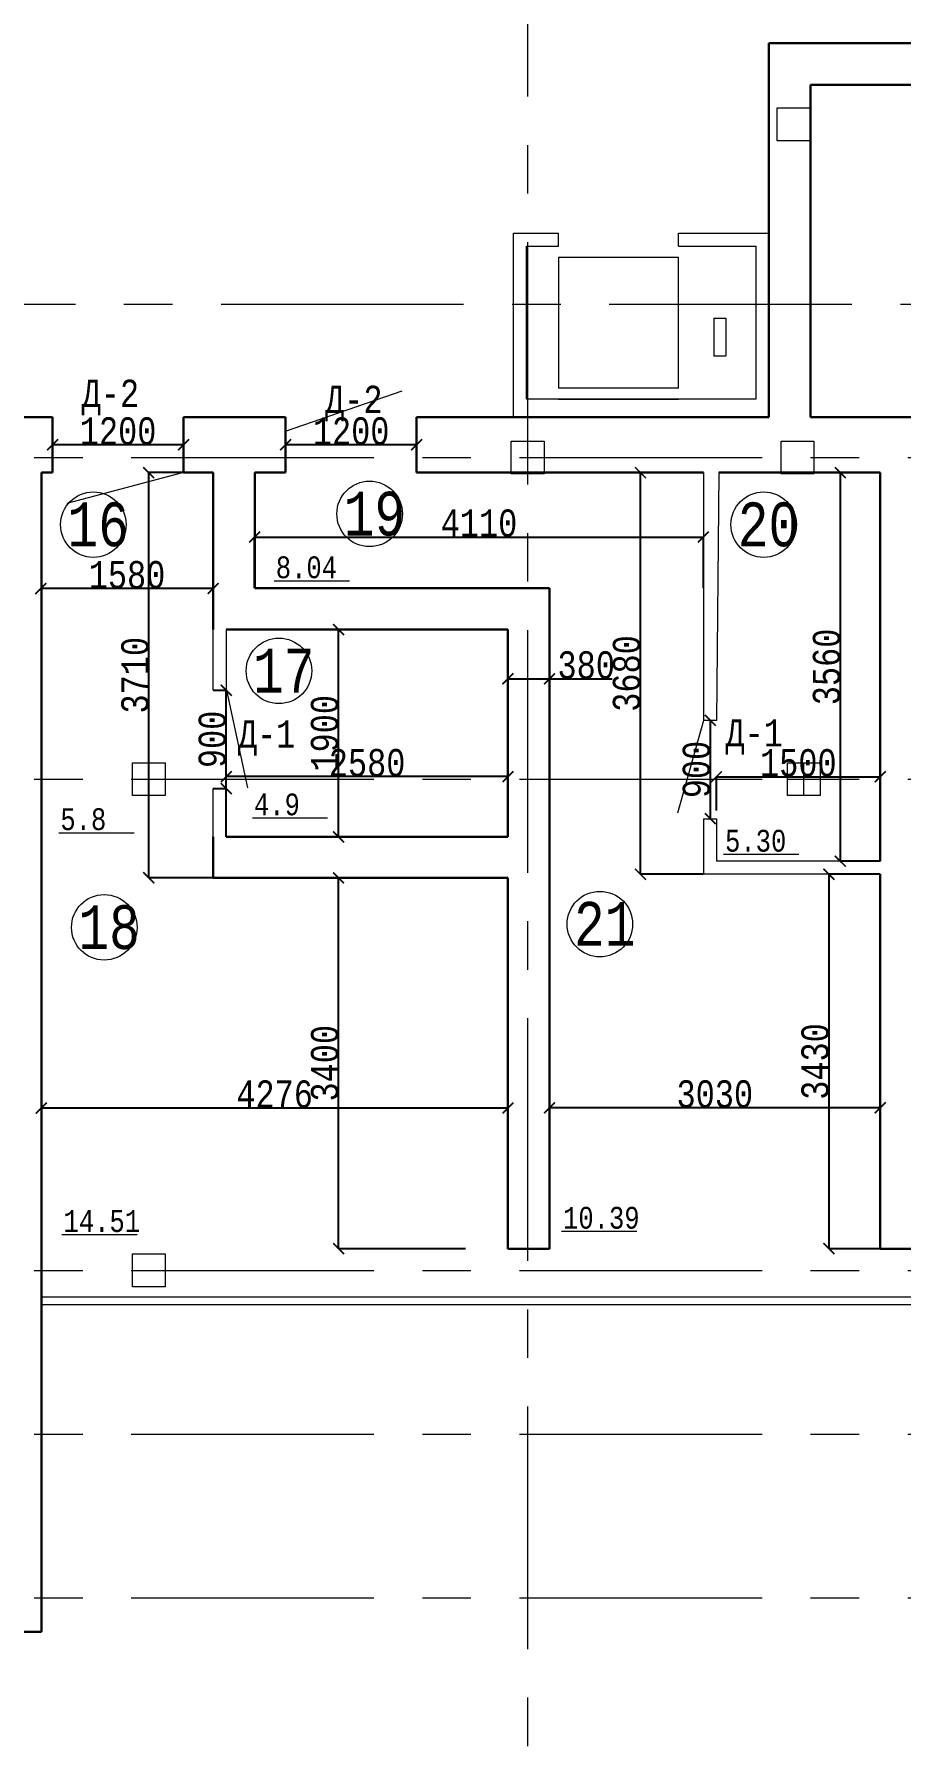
# Model space of a CAD drawing. Header units: millimetres. Extents: x -689206 to 4969298, y -1019800 to 703299.
# Drawn here: x 528457 to 536394, y -648166 to -632468 of the extents above; entities that cross this region are included whole.
import ezdxf

# ---------------------------------------------------------------- set-up
doc = ezdxf.new("R2010")
doc.units = ezdxf.units.MM
doc.linetypes.add('JIS_02_4.0', pattern=[5.5, 4, -1.5])
doc.linetypes.add('осеваяX2', pattern=[101.6, 63.5, -12.7, 12.7, -12.7])
for name, color, linetype, lineweight in [('несущие', 7, 'Continuous', 30), ('ОКНА', 250, 'Continuous', 20), ('ПЕРЕГОРОДКИ', 252, 'Continuous', 9), ('РАЗМЕРЫ', 7, 'Continuous', 9), ('сваи', 7, 'JIS_02_4.0', 30), ('стены', 7, 'Continuous', 20)]:
    doc.layers.add(name, color=color, linetype=linetype, lineweight=lineweight)
doc.layers.add('четотам', color=7, linetype='Continuous')
doc.styles.add('Аннотативный', font='isocteur.ttf', dxfattribs={"width": 0.7, "height": 250})
doc.dimstyles.new('Аннотативный', dxfattribs={"dimscale": 0, "dimtxt": 250, "dimasz": 100, "dimexe": 1.25, "dimexo": 0.625, "dimtad": 1, "dimdec": 0, "dimtxsty": 'Аннотативный', "dimblk": 'ARCHTICK', "dimcen": 2.5, "dimadec": 0, "dimazin": 0, "dimtfac": 1, "dimtdec": 0, "dimtmove": 0, "dimatfit": 3, "dimfxl": 1, "dimarcsym": 0})

# ---------------------------------------------------------------- blocks, each defined once
blk = doc.blocks.new('_ArchTick')
at = {"color": 0, "linetype": 'ByBlock', "const_width": 0.15}
blk.add_lwpolyline([(-0.5, -0.5), (0.5, 0.5)], dxfattribs=at)
blk = doc.blocks.new('*D4122')
at = {"layer": 'Defpoints', "color": 0, "lineweight": 9, "transparency": 16777216}
for p in [(528521, -642305), (532796, -642305), (532796, -642305)]:
    blk.add_point(p, dxfattribs=at)
at = {"layer": 'стены', "color": 0, "lineweight": -2, "transparency": 16777216}
for p, q in [((528521, -642305), (528521, -642306)), ((528521, -642305), (532796, -642305)), ((532796, -642304), (532796, -642303))]:
    blk.add_line(p, q, dxfattribs=at)
at = {"layer": 'стены', "color": 0, "lineweight": -2, "transparency": 16777216, "xscale": 100, "yscale": 100, "zscale": 100, "rotation": 180}
blk.add_blockref('_ArchTick', (528521, -642305), dxfattribs=at)
at = {"layer": 'стены', "color": 0, "lineweight": -2, "transparency": 16777216, "xscale": 100, "yscale": 100, "zscale": 100}
blk.add_blockref('_ArchTick', (532796, -642305), dxfattribs=at)
at = {"layer": 'стены', "color": 0, "lineweight": 5, "transparency": 16777216, "insert": (530659, -642179), "char_height": 250, "attachment_point": 5, "style": 'Аннотативный'}
blk.add_mtext('4276', dxfattribs=at)
blk = doc.blocks.new('*D4123')
at = {"layer": 'Defpoints', "color": 0, "lineweight": 9, "transparency": 16777216}
for p in [(536206, -639270), (534706, -639582), (536206, -639582)]:
    blk.add_point(p, dxfattribs=at)
at = {"layer": 'стены', "color": 0, "lineweight": -2, "transparency": 16777216}
for p, q in [((534706, -639581), (534706, -639269)), ((534706, -639270), (536206, -639270)), ((536206, -639581), (536206, -639269))]:
    blk.add_line(p, q, dxfattribs=at)
at = {"layer": 'стены', "color": 0, "lineweight": -2, "transparency": 16777216, "xscale": 100, "yscale": 100, "zscale": 100, "rotation": 180}
blk.add_blockref('_ArchTick', (534706, -639270), dxfattribs=at)
at = {"layer": 'стены', "color": 0, "lineweight": -2, "transparency": 16777216, "xscale": 100, "yscale": 100, "zscale": 100}
blk.add_blockref('_ArchTick', (536206, -639270), dxfattribs=at)
at = {"layer": 'стены', "color": 0, "lineweight": 5, "transparency": 16777216, "insert": (535456, -639144), "char_height": 250, "attachment_point": 5, "style": 'Аннотативный'}
blk.add_mtext('1500', dxfattribs=at)
blk = doc.blocks.new('*D4124')
at = {"layer": 'Defpoints', "color": 0, "lineweight": 9, "transparency": 16777216}
for p in [(536206, -640164), (535736, -643594), (536206, -643594)]:
    blk.add_point(p, dxfattribs=at)
at = {"layer": 'стены', "color": 0, "lineweight": -2, "transparency": 16777216}
for p, q in [((536206, -640164), (535735, -640164)), ((535736, -640164), (535736, -643594)), ((536206, -643594), (535735, -643594))]:
    blk.add_line(p, q, dxfattribs=at)
at = {"layer": 'стены', "color": 0, "lineweight": -2, "transparency": 16777216, "xscale": 100, "yscale": 100, "zscale": 100}
for p, rotation in [((535736, -640164), 90), ((535736, -643594), 270)]:
    blk.add_blockref('_ArchTick', p, dxfattribs=dict(at, rotation=rotation))
at = {"layer": 'стены', "color": 0, "lineweight": 5, "transparency": 16777216, "insert": (535611, -641879), "char_height": 250, "attachment_point": 5, "rotation": 90, "style": 'Аннотативный'}
blk.add_mtext('3430', dxfattribs=at)
blk = doc.blocks.new('*D4143')
at = {"layer": 'Defpoints', "color": 0, "lineweight": 9, "transparency": 16777216}
for p in [(534646, -638754), (534650, -638754), (534646, -639654)]:
    blk.add_point(p, dxfattribs=at)
at = {"layer": 'стены', "color": 0, "lineweight": -2, "transparency": 16777216}
for p, q in [((534647, -638754), (534651, -638754)), ((534650, -639654), (534650, -638754)), ((534647, -639654), (534651, -639654))]:
    blk.add_line(p, q, dxfattribs=at)
at = {"layer": 'стены', "color": 0, "lineweight": -2, "transparency": 16777216, "xscale": 100, "yscale": 100, "zscale": 100}
for p, rotation in [((534650, -638754), 90), ((534650, -639654), 270)]:
    blk.add_blockref('_ArchTick', p, dxfattribs=dict(at, rotation=rotation))
at = {"layer": 'стены', "color": 0, "lineweight": 5, "transparency": 16777216, "insert": (534524, -639204), "char_height": 250, "attachment_point": 5, "rotation": 90, "style": 'Аннотативный'}
blk.add_mtext('900', dxfattribs=at)
blk = doc.blocks.new('*D4036')
at = {"layer": 'Defpoints', "color": 0, "linetype": 'ByBlock', "lineweight": 9, "transparency": 16777216}
for p in [(530760, -636229), (530760, -636229), (531960, -636229)]:
    blk.add_point(p, dxfattribs=at)
at = {"layer": 'РАЗМЕРЫ', "color": 0, "linetype": 'ByBlock', "lineweight": -2, "transparency": 16777216}
for p, q in [((530760, -636229), (530760, -636228)), ((531960, -636229), (530760, -636229)), ((531960, -636229), (531960, -636228))]:
    blk.add_line(p, q, dxfattribs=at)
at = {"layer": 'РАЗМЕРЫ', "color": 0, "linetype": 'ByBlock', "lineweight": -2, "transparency": 16777216, "xscale": 100, "yscale": 100, "zscale": 100, "rotation": 180}
blk.add_blockref('_ArchTick', (530760, -636229), dxfattribs=at)
at = {"layer": 'РАЗМЕРЫ', "color": 0, "linetype": 'ByBlock', "lineweight": -2, "transparency": 16777216, "xscale": 100, "yscale": 100, "zscale": 100}
blk.add_blockref('_ArchTick', (531960, -636229), dxfattribs=at)
at = {"layer": 'РАЗМЕРЫ', "color": 0, "linetype": 'ByBlock', "lineweight": 5, "transparency": 16777216, "insert": (531360, -636104), "char_height": 250, "attachment_point": 5, "style": 'Аннотативный'}
blk.add_mtext('1200', dxfattribs=at)
blk = doc.blocks.new('*D4037')
at = {"layer": 'Defpoints', "color": 0, "linetype": 'ByBlock', "lineweight": 9, "transparency": 16777216}
for p in [(528625, -636229), (528625, -636229), (529825, -636229)]:
    blk.add_point(p, dxfattribs=at)
at = {"layer": 'РАЗМЕРЫ', "color": 0, "linetype": 'ByBlock', "lineweight": -2, "transparency": 16777216}
for p, q in [((528625, -636229), (528625, -636228)), ((529825, -636229), (528625, -636229)), ((529825, -636229), (529825, -636228))]:
    blk.add_line(p, q, dxfattribs=at)
at = {"layer": 'РАЗМЕРЫ', "color": 0, "linetype": 'ByBlock', "lineweight": -2, "transparency": 16777216, "xscale": 100, "yscale": 100, "zscale": 100}
for p, rotation in [((528625, -636229), 180.0000000000055), ((529825, -636229), 5.515587986337778e-12)]:
    blk.add_blockref('_ArchTick', p, dxfattribs=dict(at, rotation=rotation))
at = {"layer": 'РАЗМЕРЫ', "color": 0, "linetype": 'ByBlock', "lineweight": 5, "transparency": 16777216, "insert": (529225, -636104), "char_height": 250, "attachment_point": 5, "style": 'Аннотативный'}
blk.add_mtext('1200', dxfattribs=at)
blk = doc.blocks.new('*D4039')
at = {"layer": 'Defpoints', "color": 0, "linetype": 'ByBlock', "lineweight": 9, "transparency": 16777216}
for p in [(533176, -638373), (532796, -639822), (533176, -639822)]:
    blk.add_point(p, dxfattribs=at)
at = {"layer": 'РАЗМЕРЫ', "color": 0, "linetype": 'ByBlock', "lineweight": -2, "transparency": 16777216}
for p, q in [((532796, -639821), (532796, -638372)), ((532796, -638373), (533176, -638373)), ((533176, -639821), (533176, -638372)), ((533176, -638373), (533750, -638373))]:
    blk.add_line(p, q, dxfattribs=at)
at = {"layer": 'РАЗМЕРЫ', "color": 0, "linetype": 'ByBlock', "lineweight": -2, "transparency": 16777216, "xscale": 100, "yscale": 100, "zscale": 100, "rotation": 180}
blk.add_blockref('_ArchTick', (532796, -638373), dxfattribs=at)
at = {"layer": 'РАЗМЕРЫ', "color": 0, "linetype": 'ByBlock', "lineweight": -2, "transparency": 16777216, "xscale": 100, "yscale": 100, "zscale": 100}
blk.add_blockref('_ArchTick', (533176, -638373), dxfattribs=at)
at = {"layer": 'РАЗМЕРЫ', "color": 0, "linetype": 'ByBlock', "lineweight": 5, "transparency": 16777216, "insert": (533513, -638248), "char_height": 250, "attachment_point": 5, "style": 'Аннотативный'}
blk.add_mtext('380', dxfattribs=at)
blk = doc.blocks.new('*D4058')
at = {"layer": 'Defpoints', "color": 0, "linetype": 'ByBlock', "lineweight": 9, "transparency": 16777216}
for p in [(531245, -640196), (532796, -640196), (532408, -643594)]:
    blk.add_point(p, dxfattribs=at)
at = {"layer": 'РАЗМЕРЫ', "color": 0, "linetype": 'ByBlock', "lineweight": -2, "transparency": 16777216}
for p, q in [((532796, -640196), (531244, -640196)), ((531245, -643594), (531245, -640196)), ((532408, -643594), (531244, -643594))]:
    blk.add_line(p, q, dxfattribs=at)
at = {"layer": 'РАЗМЕРЫ', "color": 0, "linetype": 'ByBlock', "lineweight": -2, "transparency": 16777216, "xscale": 100, "yscale": 100, "zscale": 100}
for p, rotation in [((531245, -640196), 90), ((531245, -643594), 270)]:
    blk.add_blockref('_ArchTick', p, dxfattribs=dict(at, rotation=rotation))
at = {"layer": 'РАЗМЕРЫ', "color": 0, "linetype": 'ByBlock', "lineweight": 5, "transparency": 16777216, "insert": (531119, -641895), "char_height": 250, "attachment_point": 5, "rotation": 90, "style": 'Аннотативный'}
blk.add_mtext('3400', dxfattribs=at)
blk = doc.blocks.new('*D4059')
at = {"layer": 'Defpoints', "color": 0, "linetype": 'ByBlock', "lineweight": 9, "transparency": 16777216}
for p in [(531244, -637922), (532796, -637922), (532796, -639822)]:
    blk.add_point(p, dxfattribs=at)
at = {"layer": 'РАЗМЕРЫ', "color": 0, "linetype": 'ByBlock', "lineweight": -2, "transparency": 16777216}
for p, q in [((532796, -637922), (531242, -637922)), ((531244, -639822), (531244, -637922)), ((532796, -639822), (531242, -639822))]:
    blk.add_line(p, q, dxfattribs=at)
at = {"layer": 'РАЗМЕРЫ', "color": 0, "linetype": 'ByBlock', "lineweight": -2, "transparency": 16777216, "xscale": 100, "yscale": 100, "zscale": 100}
for p, rotation in [((531244, -637922), 90), ((531244, -639822), 270)]:
    blk.add_blockref('_ArchTick', p, dxfattribs=dict(at, rotation=rotation))
at = {"layer": 'РАЗМЕРЫ', "color": 0, "linetype": 'ByBlock', "lineweight": 5, "transparency": 16777216, "insert": (531118, -638872), "char_height": 250, "attachment_point": 5, "rotation": 90, "style": 'Аннотативный'}
blk.add_mtext('1900', dxfattribs=at)
blk = doc.blocks.new('*D4060')
at = {"layer": 'Defpoints', "color": 0, "linetype": 'ByBlock', "lineweight": 9, "transparency": 16777216}
for p in [(530216, -639269), (530216, -639822), (532796, -639822)]:
    blk.add_point(p, dxfattribs=at)
at = {"layer": 'РАЗМЕРЫ', "color": 0, "linetype": 'ByBlock', "lineweight": -2, "transparency": 16777216}
for p, q in [((530216, -639821), (530216, -639267)), ((532796, -639269), (530216, -639269)), ((532796, -639821), (532796, -639267))]:
    blk.add_line(p, q, dxfattribs=at)
at = {"layer": 'РАЗМЕРЫ', "color": 0, "linetype": 'ByBlock', "lineweight": -2, "transparency": 16777216, "xscale": 100, "yscale": 100, "zscale": 100, "rotation": 180}
blk.add_blockref('_ArchTick', (530216, -639269), dxfattribs=at)
at = {"layer": 'РАЗМЕРЫ', "color": 0, "linetype": 'ByBlock', "lineweight": -2, "transparency": 16777216, "xscale": 100, "yscale": 100, "zscale": 100}
blk.add_blockref('_ArchTick', (532796, -639269), dxfattribs=at)
at = {"layer": 'РАЗМЕРЫ', "color": 0, "linetype": 'ByBlock', "lineweight": 5, "transparency": 16777216, "insert": (531506, -639143), "char_height": 250, "attachment_point": 5, "style": 'Аннотативный'}
blk.add_mtext('2580', dxfattribs=at)
blk = doc.blocks.new('*D4061')
at = {"layer": 'Defpoints', "color": 0, "linetype": 'ByBlock', "lineweight": 9, "transparency": 16777216}
for p in [(528517, -637546), (528517, -637546), (530096, -637546)]:
    blk.add_point(p, dxfattribs=at)
at = {"layer": 'РАЗМЕРЫ', "color": 0, "linetype": 'ByBlock', "lineweight": -2, "transparency": 16777216}
for p, q in [((528517, -637546), (528517, -637545)), ((530096, -637546), (528517, -637546)), ((530096, -637546), (530096, -637545))]:
    blk.add_line(p, q, dxfattribs=at)
at = {"layer": 'РАЗМЕРЫ', "color": 0, "linetype": 'ByBlock', "lineweight": -2, "transparency": 16777216, "xscale": 100, "yscale": 100, "zscale": 100, "rotation": 180}
blk.add_blockref('_ArchTick', (528517, -637546), dxfattribs=at)
at = {"layer": 'РАЗМЕРЫ', "color": 0, "linetype": 'ByBlock', "lineweight": -2, "transparency": 16777216, "xscale": 100, "yscale": 100, "zscale": 100}
blk.add_blockref('_ArchTick', (530096, -637546), dxfattribs=at)
at = {"layer": 'РАЗМЕРЫ', "color": 0, "linetype": 'ByBlock', "lineweight": 5, "transparency": 16777216, "insert": (529307, -637421), "char_height": 250, "attachment_point": 5, "style": 'Аннотативный'}
blk.add_mtext('1580', dxfattribs=at)
blk = doc.blocks.new('*D4062')
at = {"layer": 'Defpoints', "color": 0, "linetype": 'ByBlock', "lineweight": 9, "transparency": 16777216}
for p in [(533176, -642303), (533176, -643594), (536206, -643594)]:
    blk.add_point(p, dxfattribs=at)
at = {"layer": 'РАЗМЕРЫ', "color": 0, "linetype": 'ByBlock', "lineweight": -2, "transparency": 16777216}
for p, q in [((533176, -643594), (533176, -642302)), ((536206, -642303), (533176, -642303)), ((536206, -643594), (536206, -642302))]:
    blk.add_line(p, q, dxfattribs=at)
at = {"layer": 'РАЗМЕРЫ', "color": 0, "linetype": 'ByBlock', "lineweight": -2, "transparency": 16777216, "xscale": 100, "yscale": 100, "zscale": 100, "rotation": 180}
blk.add_blockref('_ArchTick', (533176, -642303), dxfattribs=at)
at = {"layer": 'РАЗМЕРЫ', "color": 0, "linetype": 'ByBlock', "lineweight": -2, "transparency": 16777216, "xscale": 100, "yscale": 100, "zscale": 100}
blk.add_blockref('_ArchTick', (536206, -642303), dxfattribs=at)
at = {"layer": 'РАЗМЕРЫ', "color": 0, "linetype": 'ByBlock', "lineweight": 5, "transparency": 16777216, "insert": (534691, -642178), "char_height": 250, "attachment_point": 5, "style": 'Аннотативный'}
blk.add_mtext('3030', dxfattribs=at)
blk = doc.blocks.new('*D4063')
at = {"layer": 'Defpoints', "color": 0, "linetype": 'ByBlock', "lineweight": 9, "transparency": 16777216}
for p in [(535841, -636484), (536206, -636484), (536206, -640044)]:
    blk.add_point(p, dxfattribs=at)
at = {"layer": 'РАЗМЕРЫ', "color": 0, "linetype": 'ByBlock', "lineweight": -2, "transparency": 16777216}
for p, q in [((536206, -636484), (535840, -636484)), ((535841, -640044), (535841, -636484)), ((536206, -640044), (535840, -640044))]:
    blk.add_line(p, q, dxfattribs=at)
at = {"layer": 'РАЗМЕРЫ', "color": 0, "linetype": 'ByBlock', "lineweight": -2, "transparency": 16777216, "xscale": 100, "yscale": 100, "zscale": 100}
for p, rotation in [((535841, -636484), 90), ((535841, -640044), 270)]:
    blk.add_blockref('_ArchTick', p, dxfattribs=dict(at, rotation=rotation))
at = {"layer": 'РАЗМЕРЫ', "color": 0, "linetype": 'ByBlock', "lineweight": 5, "transparency": 16777216, "insert": (535716, -638264), "char_height": 250, "attachment_point": 5, "rotation": 90, "style": 'Аннотативный'}
blk.add_mtext('3560', dxfattribs=at)
blk = doc.blocks.new('*D4065')
at = {"layer": 'Defpoints', "color": 0, "linetype": 'ByBlock', "lineweight": 9, "transparency": 16777216}
for p in [(534010, -636484), (534586, -636484), (534586, -640164)]:
    blk.add_point(p, dxfattribs=at)
at = {"layer": 'РАЗМЕРЫ', "color": 0, "linetype": 'ByBlock', "lineweight": -2, "transparency": 16777216}
for p, q in [((534586, -636484), (534008, -636484)), ((534010, -640164), (534010, -636484)), ((534586, -640164), (534008, -640164))]:
    blk.add_line(p, q, dxfattribs=at)
at = {"layer": 'РАЗМЕРЫ', "color": 0, "linetype": 'ByBlock', "lineweight": -2, "transparency": 16777216, "xscale": 100, "yscale": 100, "zscale": 100}
for p, rotation in [((534010, -636484), 90), ((534010, -640164), 270)]:
    blk.add_blockref('_ArchTick', p, dxfattribs=dict(at, rotation=rotation))
at = {"layer": 'РАЗМЕРЫ', "color": 0, "linetype": 'ByBlock', "lineweight": 5, "transparency": 16777216, "insert": (533884, -638324), "char_height": 250, "attachment_point": 5, "rotation": 90, "style": 'Аннотативный'}
blk.add_mtext('3680', dxfattribs=at)
blk = doc.blocks.new('*D4066')
at = {"layer": 'Defpoints', "color": 0, "linetype": 'ByBlock', "lineweight": 9, "transparency": 16777216}
for p in [(534586, -637074), (530476, -637542), (534586, -637542)]:
    blk.add_point(p, dxfattribs=at)
at = {"layer": 'РАЗМЕРЫ', "color": 0, "linetype": 'ByBlock', "lineweight": -2, "transparency": 16777216}
for p, q in [((530476, -637541), (530476, -637072)), ((530476, -637074), (534586, -637074)), ((534586, -637541), (534586, -637072))]:
    blk.add_line(p, q, dxfattribs=at)
at = {"layer": 'РАЗМЕРЫ', "color": 0, "linetype": 'ByBlock', "lineweight": -2, "transparency": 16777216, "xscale": 100, "yscale": 100, "zscale": 100, "rotation": 180}
blk.add_blockref('_ArchTick', (530476, -637074), dxfattribs=at)
at = {"layer": 'РАЗМЕРЫ', "color": 0, "linetype": 'ByBlock', "lineweight": -2, "transparency": 16777216, "xscale": 100, "yscale": 100, "zscale": 100}
blk.add_blockref('_ArchTick', (534586, -637074), dxfattribs=at)
at = {"layer": 'РАЗМЕРЫ', "color": 0, "linetype": 'ByBlock', "lineweight": 5, "transparency": 16777216, "insert": (532531, -636948), "char_height": 250, "attachment_point": 5, "style": 'Аннотативный'}
blk.add_mtext('4110', dxfattribs=at)
blk = doc.blocks.new('*D4069')
at = {"layer": 'Defpoints', "color": 0, "linetype": 'ByBlock', "lineweight": 9, "transparency": 16777216}
for p in [(529506, -636484), (530096, -636484), (530096, -640196)]:
    blk.add_point(p, dxfattribs=at)
at = {"layer": 'РАЗМЕРЫ', "color": 0, "linetype": 'ByBlock', "lineweight": -2, "transparency": 16777216}
for p, q in [((530096, -636484), (529505, -636484)), ((529506, -640196), (529506, -636484)), ((530096, -640196), (529505, -640196))]:
    blk.add_line(p, q, dxfattribs=at)
at = {"layer": 'РАЗМЕРЫ', "color": 0, "linetype": 'ByBlock', "lineweight": -2, "transparency": 16777216, "xscale": 100, "yscale": 100, "zscale": 100}
for p, rotation in [((529506, -636484), 90), ((529506, -640196), 270)]:
    blk.add_blockref('_ArchTick', p, dxfattribs=dict(at, rotation=rotation))
at = {"layer": 'РАЗМЕРЫ', "color": 0, "linetype": 'ByBlock', "lineweight": 5, "transparency": 16777216, "insert": (529381, -638340), "char_height": 250, "attachment_point": 5, "rotation": 90, "style": 'Аннотативный'}
blk.add_mtext('3710', dxfattribs=at)
blk = doc.blocks.new('*D4194')
at = {"layer": 'Defpoints', "color": 0, "linetype": 'ByBlock', "lineweight": 9, "ltscale": 35, "transparency": 16777216}
for p in [(530097, -638478), (530216, -638478), (530096, -639378)]:
    blk.add_point(p, dxfattribs=at)
at = {"layer": 'сваи', "color": 0, "linetype": 'ByBlock', "lineweight": -2, "ltscale": 35, "transparency": 16777216}
for p, q in [((530098, -638478), (530218, -638478)), ((530216, -639378), (530216, -638478)), ((530097, -639378), (530217, -639378))]:
    blk.add_line(p, q, dxfattribs=at)
at = {"layer": 'сваи', "color": 0, "linetype": 'ByBlock', "lineweight": -2, "ltscale": 35, "transparency": 16777216, "xscale": 100, "yscale": 100, "zscale": 100}
for p, rotation in [((530216, -638478), 89.95519264100183), ((530216, -639378), 269.9551926410019)]:
    blk.add_blockref('_ArchTick', p, dxfattribs=dict(at, rotation=rotation))
at = {"layer": 'сваи', "color": 0, "linetype": 'ByBlock', "lineweight": 5, "ltscale": 35, "transparency": 16777216, "insert": (530090, -638928), "char_height": 250, "attachment_point": 5, "rotation": 89.9552, "style": 'Аннотативный'}
blk.add_mtext('900', dxfattribs=at)

msp = doc.modelspace()

# ---------------------------------------------------------------- linework, layer by layer
at = {"layer": 'несущие', "color": 0}
for p, q in [((533176.4, -643594.3), (532796.5, -643594.3)), ((536586.4, -643594.3), (536206.5, -643594.3)), ((528524.5, -644274.3), (528524.5, -647104.3))]:
    msp.add_line(p, q, dxfattribs=at)
at = {"layer": 'ОКНА', "linetype": 'ByBlock', "lineweight": 9}
for p, q in [((528524.1, -644034.3), (544646.5, -644034.3)), ((528524.1, -644104.3), (544646.5, -644104.3))]:
    msp.add_line(p, q, dxfattribs=at)
at = {"layer": 'ПЕРЕГОРОДКИ', "linetype": 'ByBlock', "lineweight": 20}
for p, q in [((530096.5, -638477.8), (530217.2, -638477.9)), ((530216.5, -639377.9), (530096.5, -639377.8))]:
    msp.add_line(p, q, dxfattribs=at)
at = {"layer": 'ПЕРЕГОРОДКИ', "color": 18, "linetype": 'ByBlock', "lineweight": 30, "true_color": 0x000000}
msp.add_line((528524.5, -647104.3), (527994.5, -647104.3), dxfattribs=at)
at = {"layer": 'РАЗМЕРЫ', "linetype": 'осеваяX2', "lineweight": 5, "ltscale": 35}
for p, q in [((532976.5, -605923.3), (532976.5, -655764.7)), ((571506.4, -634945), (504453.7, -634945))]:
    msp.add_line(p, q, dxfattribs=at)
at = {"layer": 'РАЗМЕРЫ', "linetype": 'ByBlock', "lineweight": 30}
for p, q in [((535186.2, -635974.3), (535186.2, -632550.4)), ((535186.2, -632550.4), (541266.2, -632550.4)), ((541266.2, -632930.4), (535566.2, -632930.4)), ((535566.2, -635974.3), (535566.2, -632930.4)), ((528270.4, -635974.3), (528625.5, -635974.3)), ((528625.5, -636484.3), (528625.5, -635974.3)), ((529825.5, -635974.3), (529825.5, -636484.3)), ((529825.5, -635974.3), (530759.7, -635974.3)), ((530759.7, -636484.3), (530759.7, -635974.3)), ((531959.7, -635974.3), (534504.9, -635974.3)), ((531959.7, -635974.3), (531959.7, -636484.3)), ((534504.9, -635974.3), (535186.2, -635974.3)), ((535566.2, -635974.3), (541266.2, -635974.3)), ((528625.5, -636484.3), (528524.5, -636484.3)), ((530096.5, -636484.3), (529825.5, -636484.3)), ((530096.5, -637921.9), (530096.5, -636484.3)), ((530759.7, -636484.3), (530476.5, -636484.3)), ((530476.5, -637541.9), (530476.5, -636484.3)), ((534504.9, -636484.3), (531959.7, -636484.3)), ((534586.5, -636484.3), (534504.9, -636484.3)), ((534949.4, -636484.3), (534727.2, -636484.3)), ((536206.5, -636484.3), (534949.4, -636484.3)), ((530476.5, -637541.9), (533176.5, -637541.9)), ((532796.5, -637544.3), (532796.5, -637541.9)), ((533176.5, -637541.9), (533176.5, -637544.3)), ((530216.5, -637921.9), (532796.5, -637921.9)), ((530096.5, -640195.7), (530096.5, -639822.1)), ((532796.5, -639822.1), (530216.5, -639822.1)), ((532796.5, -640195.7), (530096.5, -640195.7))]:
    msp.add_line(p, q, dxfattribs=at)
at = {"layer": 'РАЗМЕРЫ', "lineweight": 13}
for p, q in [((532846.2, -634290.4), (533259.3, -634290.4)), ((533259.3, -634410.4), (533259.3, -634290.4)), ((534359.3, -634290.4), (535186.2, -634290.4)), ((534359.3, -634410.4), (534359.3, -634290.4)), ((532966.2, -635810.4), (532966.2, -634410.4)), ((532966.2, -634410.4), (533259.3, -634410.4)), ((533259.3, -634510.1), (533259.3, -635710.4)), ((533259.3, -634510.1), (534359.3, -634510.1)), ((534359.3, -634410.4), (535066.2, -634410.4)), ((534359.3, -635710.4), (534359.3, -634510.1)), ((535066.2, -634410.4), (535066.2, -635810.4)), ((534682.1, -635067.8), (534792.1, -635067.8)), ((534682.1, -635414), (534792.1, -635414)), ((534359.3, -635710.4), (533259.3, -635710.4)), ((535066.2, -635810.4), (532966.2, -635810.4)), ((533259.3, -635810.4), (534359.3, -635810.4))]:
    msp.add_line(p, q, dxfattribs=at)
at = {"layer": 'РАЗМЕРЫ', "linetype": 'ByBlock', "lineweight": 13}
for p, q in [((532846.2, -635974.3), (532846.2, -634290.4)), ((530096.5, -638477.8), (530096.5, -637921.9)), ((530216.5, -637921.9), (530216.5, -638477.9)), ((530096.5, -639822.1), (530096.5, -639377.8))]:
    msp.add_line(p, q, dxfattribs=at)
at = {"layer": 'РАЗМЕРЫ', "linetype": 'ByBlock', "lineweight": 9}
for p, q in [((530759.7, -636104.3), (531826.6, -635733.9)), ((529825.5, -636484.3), (528754.2, -636767.5)), ((530217.2, -638477.9), (530411, -639371.7))]:
    msp.add_line(p, q, dxfattribs=at)
at = {"layer": 'РАЗМЕРЫ', "lineweight": 5}
for p, q in [((530655.4, -637475.2), (531344.6, -637475.2)), ((530455.4, -639647.6), (531144.7, -639647.6)), ((528682, -639783), (529371.3, -639783)), ((534770.5, -639980.6), (535459.8, -639980.6)), ((528710.9, -643464.9), (529400.2, -643464.9)), ((533286.7, -643434.8), (533976, -643434.8))]:
    msp.add_line(p, q, dxfattribs=at)
at = {"layer": 'РАЗМЕРЫ', "linetype": 'ByBlock', "lineweight": 20}
msp.add_line((530216.5, -639822.1), (530216.5, -639377.8), dxfattribs=at)
at = {"layer": 'стены', "lineweight": 13}
for p, q in [((534682.1, -635067.8), (534682.1, -635414)), ((534792.1, -635067.8), (534792.1, -635414)), ((534586.5, -636484.3), (534586.5, -638754.5)), ((534727.2, -636484.3), (534706.5, -638754.5)), ((534706.5, -638754.5), (534586.5, -638754.5)), ((534586.5, -639654.5), (534586.5, -640041.6)), ((534586.5, -639654.5), (534706.5, -639654.5)), ((534706.5, -639654.5), (534706.5, -640044.3)), ((536206.5, -640164.3), (534586.5, -640164.3)), ((536206.5, -640044.3), (534706.5, -640044.3))]:
    msp.add_line(p, q, dxfattribs=at)
at = {"layer": 'стены', "linetype": 'осеваяX2', "lineweight": 5, "ltscale": 35}
for p, q in [((504453.7, -636344.3), (571506.4, -636344.3)), ((504453.7, -639292.3), (571506.4, -639292.3)), ((504453.7, -643794.3), (571506.4, -643794.3)), ((504453.7, -645294.3), (571506.4, -645294.3)), ((504453.7, -646794.3), (571506.4, -646794.3))]:
    msp.add_line(p, q, dxfattribs=at)
at = {"layer": 'стены', "lineweight": 30}
for p, q in [((528524.5, -636484.3), (528524.5, -644274.3)), ((536206.5, -636484.3), (536206.5, -640044.3)), ((533176.5, -643594.3), (533176.5, -637544.3)), ((536206.5, -640044.3), (536206.5, -637544.3)), ((532796.5, -639822.1), (532796.5, -637921.9)), ((536206.5, -643594.3), (536206.5, -640164.3)), ((532796.5, -643594.3), (532796.5, -640195.7))]:
    msp.add_line(p, q, dxfattribs=at)
at = {"layer": 'стены', "lineweight": 9}
msp.add_line((534586.5, -638754.5), (534350.3, -639604.4), dxfattribs=at)
at = {"layer": 'стены'}
for p, q in [((529506.4, -639442.3), (529506.4, -639142.3)), ((535506.4, -639442.3), (535506.4, -639142.3)), ((529356.4, -639292.3), (529656.4, -639292.3)), ((535356.4, -639292.3), (535656.4, -639292.3)), ((534586.5, -639654.5), (534586.5, -640164.3)), ((536206.5, -639732.3), (536206.5, -639724.3))]:
    msp.add_line(p, q, dxfattribs=at)
for points in [[(535261.4, -633143.2), (535561.4, -633143.2), (535561.4, -633443.2), (535261.4, -633443.2)], [(532826.5, -636194.3), (533126.5, -636194.3), (533126.5, -636494.3), (532826.5, -636494.3)], [(535297.8, -636194.3), (535597.8, -636194.3), (535597.8, -636494.3), (535297.8, -636494.3)], [(529356.4, -639142.3), (529656.4, -639142.3), (529656.4, -639442.3), (529356.4, -639442.3)], [(535356.4, -639142.3), (535656.4, -639142.3), (535656.4, -639442.3), (535356.4, -639442.3)], [(529356.4, -643642.3), (529656.4, -643642.3), (529656.4, -643942.3), (529356.4, -643942.3)]]:
    msp.add_lwpolyline(points, close=True, dxfattribs=at)
at = {"layer": 'четотам', "lineweight": 13}
for centre in [(531528.8, -636862.1), (528998.4, -636960.4), (535138.4, -636960.4), (530698.4, -638300.4), (533638.4, -640620.4), (529098.4, -640650.4)]:
    msp.add_circle(centre, 300, dxfattribs=at)

# ---------------------------------------------------------------- texts
at = {"layer": 'РАЗМЕРЫ', "lineweight": 20, "ltscale": 150, "char_height": 250, "width": 922.913, "attachment_point": 1, "style": 'Аннотативный'}
for s, insert in [('Д-2', (528891.5, -635632.1)), ('Д-2', (531121.2, -635687.6)), ('Д-1', (530322.5, -638752.8)), ('Д-1', (534788.4, -638742.8))]:
    msp.add_mtext(s, dxfattribs=dict(at, insert=insert))
at = {"layer": 'РАЗМЕРЫ', "lineweight": 13, "ltscale": 150, "char_height": 401.1, "width": 1460, "attachment_point": 1, "style": 'Аннотативный'}
for s, insert in [('19', (531291.5, -636659.1)), ('16', (528761.2, -636757.3)), ('20', (534901.2, -636757.3)), ('17', (530461.2, -638097.3)), ('18', (528861.2, -640447.3)), ('21', (533401.2, -640417.3))]:
    msp.add_mtext(s, dxfattribs=dict(at, insert=insert))
at = {"layer": 'РАЗМЕРЫ', "lineweight": 5, "char_height": 200, "width": 656.117, "attachment_point": 1, "style": 'Аннотативный'}
for s, insert in [('8.04', (530669.5, -637251.2)), ('5.8', (528696.1, -639559)), ('4.9', (530469.5, -639423.6)), ('5.30', (534784.7, -639756.6)), ('14.51', (528725.1, -643240.8)), ('10.39', (533300.8, -643210.8))]:
    msp.add_mtext(s, dxfattribs=dict(at, insert=insert))

# ---------------------------------------------------------------- dimensions: what is measured, and where the dimension line sits
at = {"layer": 'РАЗМЕРЫ', "linetype": 'ByBlock', "lineweight": 5}
for p1, p2, distance, picture, middle in [((529825.5, -636229.3), (528625.5, -636229.3), 0, '*D4037', (529225.5, -636103.7)), ((531959.7, -636229.3), (530759.7, -636229.3), 0, '*D4036', (531359.7, -636103.7)), ((532796.5, -639822.1), (533176.5, -639822.1), 1448.7, '*D4039', (533513.3, -638247.8))]:
    dim = msp.add_aligned_dim(p1=p1, p2=p2, distance=distance, dimstyle='Аннотативный', dxfattribs=at)
    dim.commit()
    dim.dimension.update_dxf_attribs({"geometry": picture, "text_midpoint": middle})
for base, p1, p2, text, picture, middle in [((529506.4, -636484.3), (530096.5, -640195.7), (530096.5, -636484.3), '3710', '*D4069', (529380.8, -638340)), ((531244.8, -640195.7), (532408.4, -643594.3), (532796.5, -640195.7), '3400', '*D4058', (531119.2, -641895))]:
    dim = msp.add_linear_dim(base=base, p1=p1, p2=p2, angle=90, text=text, dimstyle='Аннотативный', dxfattribs=at)
    dim.commit()
    dim.dimension.update_dxf_attribs({"geometry": picture, "text_midpoint": middle})
for base, p1, p2, picture, middle in [((534009.6, -636484.3), (534586.5, -640164.3), (534586.5, -636484.3), '*D4065', (533884, -638324.3)), ((535841.4, -636484.3), (536206.5, -640044.3), (536206.5, -636484.3), '*D4063', (535715.7, -638264.3)), ((531243.6, -637921.9), (532796.5, -639822.1), (532796.5, -637921.9), '*D4059', (531118, -638872))]:
    dim = msp.add_linear_dim(base=base, p1=p1, p2=p2, angle=90, dimstyle='Аннотативный', dxfattribs=at)
    dim.commit()
    dim.dimension.update_dxf_attribs({"geometry": picture, "text_midpoint": middle})
for base, p1, p2, picture, middle in [((534586.5, -637073.7), (530476.5, -637541.9), (534586.5, -637541.9), '*D4066', (532531.5, -636948.1)), ((530216.5, -639268.7), (532796.5, -639822.1), (530216.5, -639822.1), '*D4060', (531506.5, -639143.1)), ((533176.5, -642303.3), (536206.5, -643594.3), (533176.5, -643594.3), '*D4062', (534691.5, -642177.7))]:
    dim = msp.add_linear_dim(base=base, p1=p1, p2=p2, dimstyle='Аннотативный', dxfattribs=at)
    dim.commit()
    dim.dimension.update_dxf_attribs({"geometry": picture, "text_midpoint": middle})
dim = msp.add_linear_dim(base=(528517.5, -637546.3), p1=(530096.5, -637546.3), p2=(528517.5, -637546.3), text='1580', dimstyle='Аннотативный', dxfattribs=at)
dim.commit()
dim.dimension.update_dxf_attribs({"geometry": '*D4061', "text_midpoint": (529307, -637420.6)})
at = {"layer": 'сваи', "linetype": 'ByBlock', "lineweight": 5, "ltscale": 35}
dim = msp.add_aligned_dim(p1=(530096.5, -639377.8), p2=(530097.2, -638477.8), distance=-119.3, dimstyle='Аннотативный', dxfattribs=at)
dim.commit()
dim.dimension.update_dxf_attribs({"geometry": '*D4194', "text_midpoint": (530090.5, -638927.8)})
at = {"layer": 'стены', "lineweight": 5}
for p1, p2, distance, picture, middle in [((534646.5, -639654.5), (534646.5, -638754.5), -3.6, '*D4143', (534524.4, -639204.5)), ((534706.5, -639582), (536206.5, -639582), 312, '*D4123', (535456.5, -639144.3)), ((536206.5, -640164.3), (536206.5, -643594.3), -470.2, '*D4124', (535610.6, -641879.3)), ((528520.8, -642304.6), (532796.5, -642304.6), 0, '*D4122', (530658.7, -642179))]:
    dim = msp.add_aligned_dim(p1=p1, p2=p2, distance=distance, dimstyle='Аннотативный', dxfattribs=at)
    dim.commit()
    dim.dimension.update_dxf_attribs({"geometry": picture, "text_midpoint": middle})

doc.saveas('drawing.dxf')
